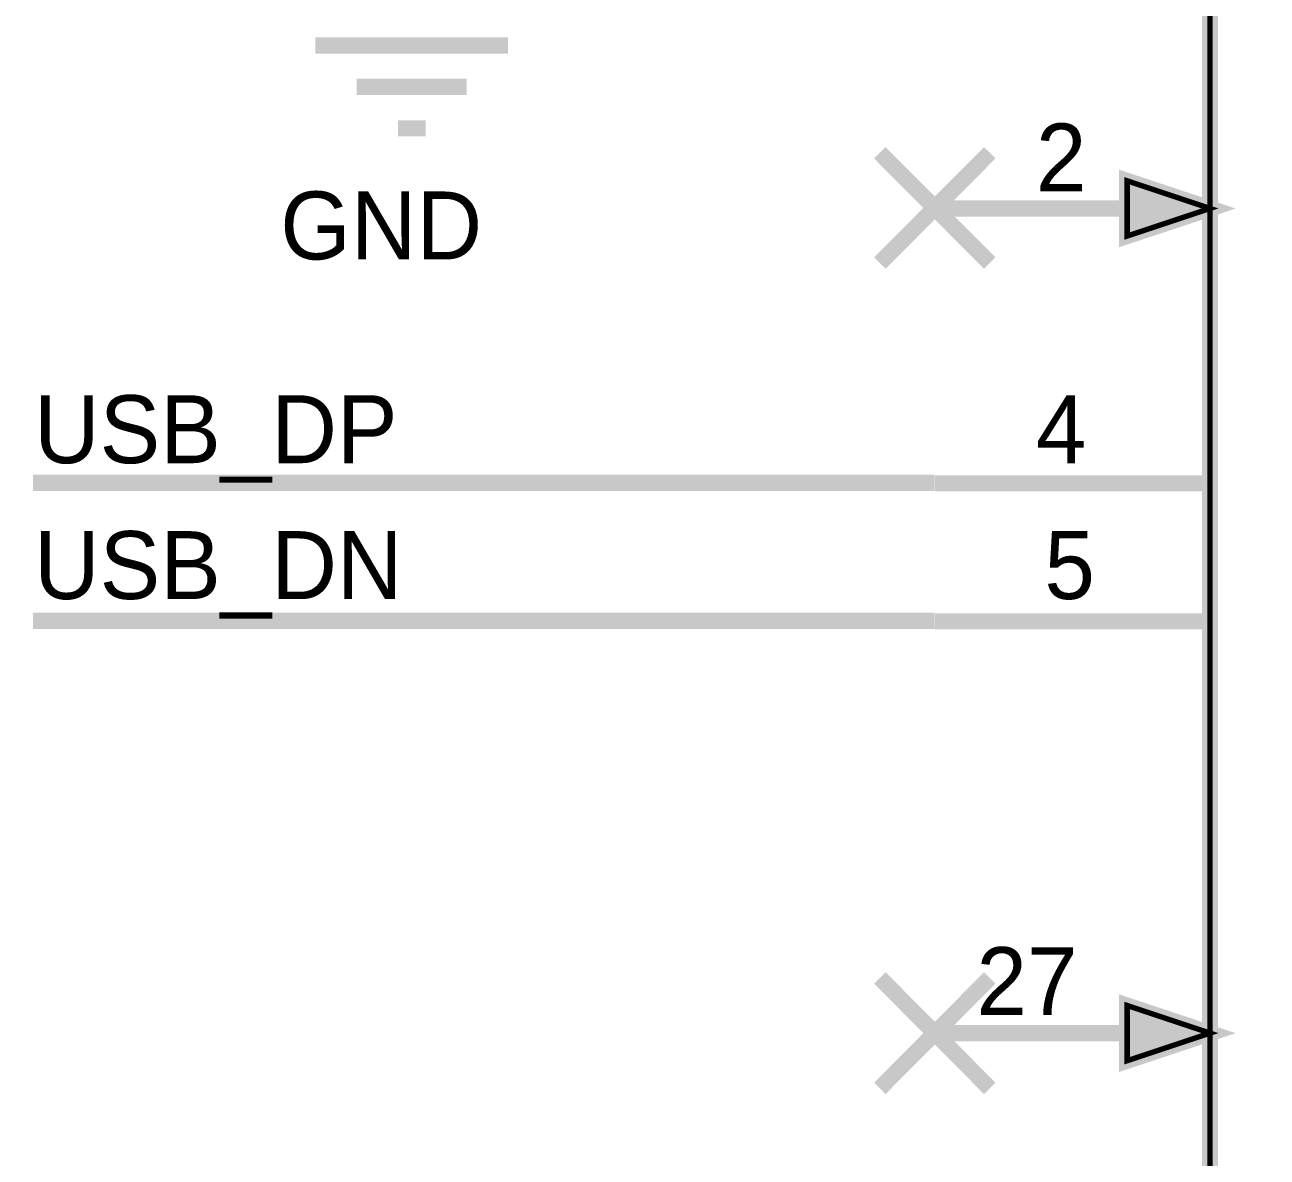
# Model space of a CAD drawing. Header units: inches. Extents: x 0 to 16.9, y 0 to 11.7.
# Drawn here: x 11.844 to 12.747, y 8.589 to 9.413 of the extents above; entities that cross this region are included whole.
import ezdxf

# ---------------------------------------------------------------- set-up
doc = ezdxf.new("R2010")
doc.units = ezdxf.units.IN
doc.header["$MEASUREMENT"] = 0
doc.layers.add('Sheet', color=255, linetype='Continuous')

msp = doc.modelspace()

# ---------------------------------------------------------------- linework, layer by layer
at = {"layer": 'Sheet'}
for points in [[(12.70556, 10.47902, 0.0118, 0.0118, 0), (14.40524, 10.47902, 0.0118, 0.0118, 0), (14.40524, 8.07901, 0.0118, 0.0118, 0), (12.70556, 8.07901, 0.0118, 0.0118, 0), (12.70556, 10.47902, 0.0118, 0.0118, 0)], [(12.70556, 10.47902, 0.0039, 0.0039, 0), (12.70556, 8.07901, 0.0039, 0.0039, 0), (14.40524, 8.07901, 0.0039, 0.0039, 0), (14.40524, 10.47902, 0.0039, 0.0039, 0), (12.70556, 10.47902, 0.0039, 0.0039, 0), (12.70556, 10.47902, 0.0039, 0.0039, 0)], [(12.64538, 9.29908, 0.0118, 0.0118, 0), (12.70556, 9.27901, 0.0118, 0.0118, 0), (12.64538, 9.25895, 0.0118, 0.0118, 0), (12.64538, 9.29908, 0.0118, 0.0118, 0)], [(12.64538, 9.29908, 0.0039, 0.0039, 0), (12.70556, 9.27901, 0.0039, 0.0039, 0), (12.64538, 9.25895, 0.0039, 0.0039, 0), (12.64538, 9.29908, 0.0039, 0.0039, 0)], [(12.64538, 8.69946, 0.0118, 0.0118, 0), (12.70556, 8.6794, 0.0118, 0.0118, 0), (12.64538, 8.65933, 0.0118, 0.0118, 0), (12.64538, 8.69946, 0.0118, 0.0118, 0)], [(12.64538, 8.69946, 0.0039, 0.0039, 0), (12.70556, 8.6794, 0.0039, 0.0039, 0), (12.64538, 8.65933, 0.0039, 0.0039, 0), (12.64538, 8.69946, 0.0039, 0.0039, 0)]]:
    msp.add_lwpolyline(points, format="xyseb", close=True, dxfattribs=at)
for points in [[(12.05516, 9.39747, 0.0118, 0.0118, 0), (12.19519, 9.39747, 0.0118, 0.0118, 0)], [(12.08525, 9.36737, 0.0118, 0.0118, 0), (12.1651, 9.36737, 0.0118, 0.0118, 0)], [(12.11534, 9.33728, 0.0118, 0.0118, 0), (12.1354, 9.33728, 0.0118, 0.0118, 0)], [(12.46561, 9.23927, 0.0118, 0.0118, 0), (12.54547, 9.31953, 0.0118, 0.0118, 0)], [(12.46561, 9.31953, 0.0118, 0.0118, 0), (12.54547, 9.23927, 0.0118, 0.0118, 0)], [(12.70556, 9.27901, 0.0118, 0.0118, 0), (12.50573, 9.27901, 0.0118, 0.0118, 0)], [(12.50535, 9.07953, 0.0118, 0.0118, 0), (11.84993, 9.07953, 0.0118, 0.0118, 0)], [(12.70556, 9.07914, 0.0118, 0.0118, 0), (12.50573, 9.07914, 0.0118, 0.0118, 0)], [(12.50535, 8.9792, 0.0118, 0.0118, 0), (11.84993, 8.9792, 0.0118, 0.0118, 0)], [(12.70556, 8.97882, 0.0118, 0.0118, 0), (12.50573, 8.97882, 0.0118, 0.0118, 0)], [(12.46561, 8.63927, 0.0118, 0.0118, 0), (12.54547, 8.71952, 0.0118, 0.0118, 0)], [(12.46561, 8.71952, 0.0118, 0.0118, 0), (12.54547, 8.63927, 0.0118, 0.0118, 0)], [(12.70556, 8.6794, 0.0118, 0.0118, 0), (12.50573, 8.6794, 0.0118, 0.0118, 0)]]:
    msp.add_lwpolyline(points, format="xyseb", dxfattribs=at)
for points in [[(12.64436, 9.25682), (12.71248, 9.27953), (12.64436, 9.30224)], [(12.64436, 8.65682), (12.71248, 8.67953), (12.64436, 8.70224)]]:
    msp.add_solid(points, dxfattribs=at)

# ---------------------------------------------------------------- texts
for s, height, p in [('2', 0.04939, (12.57903, 9.29136)), ('GND', 0.049389, (12.0297, 9.24197)), ('USB_DP', 0.049389, (11.8507, 9.0938)), ('4', 0.04939, (12.57903, 9.0938)), ('USB_DN', 0.049389, (11.8507, 8.99502)), ('5', 0.04939, (12.5852, 8.99502)), ('27', 0.049389, (12.53582, 8.69251))]:
    msp.add_text(s, height=height, dxfattribs=at).set_placement(p)

doc.saveas('drawing.dxf')
